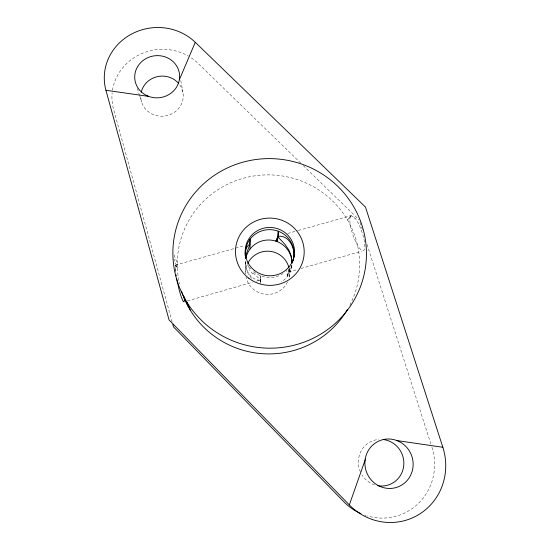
<?xml version="1.0" encoding="UTF-8"?>
<svg xmlns="http://www.w3.org/2000/svg" width="550" height="550" viewBox="0 0 550 550"><rect width="100%" height="100%" fill="white"/><g stroke="black" fill="none" stroke-linecap="round" stroke-linejoin="round"><path stroke-width="0.41" stroke-dasharray="2.75 2.06" d="M245.438 263.952L245.424 259.909M289.314 267.843L287.375 276.423L289.183 268.62M260.267 282.425L260.899 275.873L260.15 279.647L260.329 284.089M291.954 265.107L288.963 277.922A21.986 21.615 6.1 0 0 289.279 269.369M260.178 279.757L260.899 275.873M291.72 266.324L290.324 270.036L288.647 271.947M287.375 276.423L288.64 271.824M350.845 216.143L347.49 219.986L350.879 216.067M291.665 265.155L290.888 266.998M288.853 271.191L290.634 267.561M256.486 281.181L260.171 279.943M187.371 300.884L252.374 282.356M288.757 271.982L296.938 269.651M301.029 268.482L361.584 251.219M175.381 265.127L244.482 245.651M287.705 233.468L297.522 230.697M298.347 230.471L351.553 215.476M259.779 280.246C250.992 280.019 245.369 270.38 245.389 262.302M300.795 163.178L198.089 63.388A50.084 47.218 -6.9 0 0 190.568 57.42M303.249 165.564L359.219 219.938M253.131 272.869L260.15 279.647M174.047 254.918L177.286 263.147L177.354 267.623L175.677 265.457L177.354 267.623A91.224 89.499 6.1 0 0 179.554 283.91M175.725 265.588L177.354 267.623L173.882 259.016M249.858 268.716L249.184 267.657M360.002 222.393L362.354 229.749M367.063 244.461L430.863 443.905M137.342 88.468L139.59 95.652M139.838 96.449L141.591 102.039M172.123 321.915L113.513 109.072A50.084 47.218 -6.9 0 1 112.152 92.668M180.758 80.637L182.903 92.091M260.136 280.019L260.253 282.459M245.376 261.69L245.637 273.886A21.986 21.615 6.1 0 1 247.294 264.413M291.692 265.994A23.258 22.818 6.1 0 1 281.504 281.882M251.701 278.362A23.258 22.818 6.1 0 1 245.424 261.676M286.928 270.552A24.434 23.925 6.1 0 1 286.041 271.377M283.147 273.57A24.434 23.925 6.1 0 1 281.05 274.78M278.829 275.784A24.434 23.925 6.1 0 1 252.691 270.724M251.02 268.971A24.434 23.925 6.1 0 1 250.25 268.036M288.606 271.734A11.914 0.839 -55.5 0 1 288.729 271.363M249.212 267.623A15.441 8.401 66.7 0 1 247.404 264.131M252.986 274.003A19.883 9.811 65.3 0 1 249.336 269.679M287.519 281.992A21.986 21.615 6.1 0 1 265.045 294.257A21.986 21.615 6.1 0 1 246.056 277.097M350.762 215.834A18.446 3.857 62.6 0 1 355.011 218.948M354.551 217.442A18.48 4.758 71 0 1 364.829 245.169A18.48 4.758 71 0 1 355.816 241.966A18.48 4.758 71 0 1 350.762 216.102M175.801 270.6A18.707 1.176 85.5 0 1 175.835 266.929M176.165 276.169A18.755 2.056 77.2 0 1 175.808 274.003M175.553 272.236A18.755 2.056 77.2 0 1 175.704 265.244M112.454 90.324A50.084 47.218 -6.9 0 1 188.499 56.155M179.706 84.789A21.285 20.068 -6.9 0 1 168.011 115.363A21.285 20.068 -6.9 0 1 140.752 96.106M374.529 484.866A23.437 22.653 68.6 0 1 362.024 474.966M360.381 471.866A23.437 22.653 68.6 0 1 378.682 439.436M431.908 447.178A55.144 53.309 68.6 0 1 420.069 501.717A55.144 53.309 68.6 0 1 367.414 515.948M366.114 515.549A55.144 53.309 68.6 0 1 364.822 515.116M177.286 263.147A91.224 89.499 6.1 0 1 290.249 177.554A91.224 89.499 6.1 0 1 349.718 305.422"/><path stroke-width="0.82" d="M292.167 263.127L291.424 256.369L288.853 249.989L284.982 244.386L278.156 237.139L278.327 231.248L278.114 236.383L275.839 241.141A23.258 22.818 6.1 0 0 245.843 258.294M249.748 244.64L250.099 239.133L250.051 249.047M278.066 236.486L278.327 231.248M245.582 258.211L246.812 252.546L249.638 245.176M293.136 260.343C296.326 250.511 289.829 234.596 278.114 236.383M278.053 236.864L276.925 241.519L278.032 236.665L275.839 241.141L276.925 241.519A23.258 22.818 6.1 0 1 291.906 262.591M276.925 241.519L278.032 236.741M292.621 262.343L292.834 261.58M365.076 460.137L349.326 504.928L169.056 319.921L105.937 90.269A52.883 49.638 -6.7 0 1 131.416 34.127A52.883 49.638 -6.7 0 1 195.271 42.302L365.489 207.082L442.839 447.267A58.499 56.471 67.8 0 1 419.1 514.381A58.499 56.471 67.8 0 1 349.326 504.928M179.341 79.778L195.271 42.302M105.937 90.269L148.644 96.381M397.038 440.598L442.839 447.267M249.638 244.276C245.802 246.269 245.169 251.928 245.272 255.881M186.725 301.895A96.821 94.765 6.1 0 0 344.334 314.036A96.821 94.765 6.1 0 0 302.878 164.512A96.821 94.765 6.1 0 0 172.872 251.928L172.941 256.671A96.821 94.765 6.1 0 0 184.312 297.729L186.725 301.895L190.369 310.303A91.224 89.499 6.1 0 0 347.531 309.361M182.531 293.989A91.224 89.499 6.1 0 0 188.093 306.364L190.369 310.303M184.312 297.729L188.093 306.371M172.803 324.397L173.491 326.879L343.599 501.538A55.144 53.309 68.6 0 0 361.006 513.618M245.348 255.949A24.434 23.925 6.1 0 1 271.851 229.749A24.434 23.925 6.1 0 1 293.088 260.404M249.631 244.282A11.901 1.458 -55.4 0 1 249.769 244.434M249.693 244.784A11.914 1.423 -55.8 0 1 249.562 245.279M247.741 263.429A21.986 21.615 6.1 0 1 269.582 251.274A21.986 21.615 6.1 0 1 288.819 267.259M184.133 296.601A18.755 2.056 77.2 0 1 182.882 300.768A18.755 2.056 77.2 0 1 178.104 285.574M177.822 284.371A18.755 2.056 77.2 0 1 176.99 280.521M176.825 279.73A18.755 2.056 77.2 0 1 176.681 278.988M176.11 275.846A18.755 2.056 77.2 0 1 175.986 275.11M141.247 92.125A21.285 20.068 -6.9 0 1 157.053 76.711A21.285 20.068 -6.9 0 1 178.447 83.201M383.192 439.512A23.437 22.653 68.6 0 1 403.7 465.953A23.437 22.653 68.6 0 1 377.864 485.705M182.277 293.281A91.224 89.499 6.1 0 1 181.555 291.143M248.861 278.272A34.361 33.633 6.1 0 0 303.889 256.348A34.361 33.633 6.1 0 0 256.761 220.564A34.361 33.633 6.1 0 0 248.861 278.272M365.221 459.099A24.86 24.001 67.8 0 0 397.526 487.08A24.86 24.001 67.8 0 0 404.319 444.984A24.86 24.001 67.8 0 0 365.221 459.099M147.737 96.023A22.474 21.093 -6.7 0 0 179.534 74.525A22.474 21.093 -6.7 0 0 144.238 59.654A22.474 21.093 -6.7 0 0 147.737 96.023M254.746 270.648A24.681 24.159 6.1 0 0 294.305 254.973A24.681 24.159 6.1 0 0 260.507 229.206A24.681 24.159 6.1 0 0 254.746 270.648"/></g></svg>
